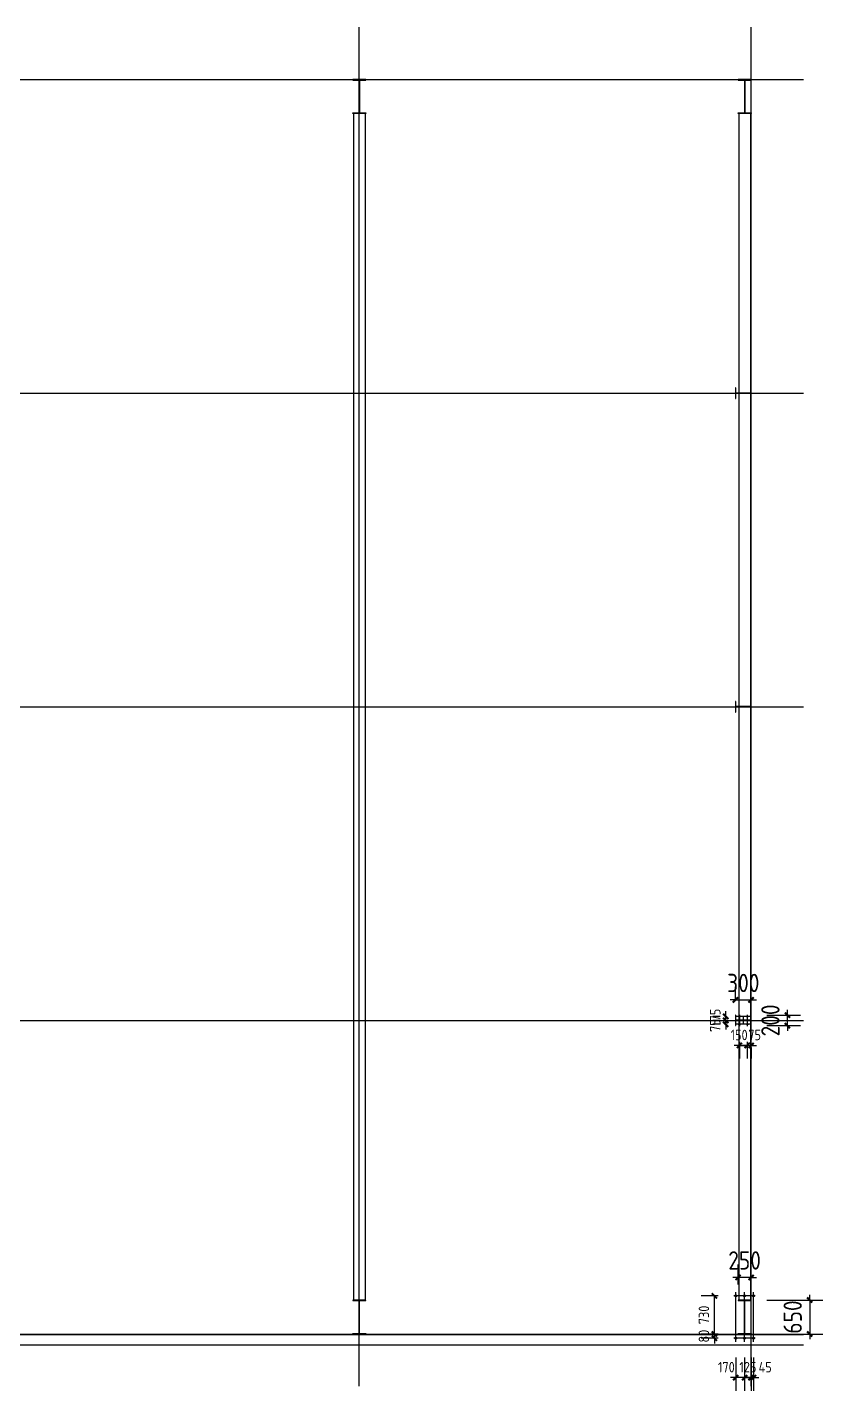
# Model space of a CAD drawing. Extents: x 411778 to 673094, y -11605 to 324395.
# Drawn here: x 616306 to 631533, y 34038 to 60122 of the extents above; entities that cross this region are included whole.
import ezdxf

# ---------------------------------------------------------------- set-up
doc = ezdxf.new("R2010")
doc.units = 0
doc.header["$LTSCALE"] = 1000
doc.header["$MEASUREMENT"] = 0
doc.layers.add('DOTE', color=1, linetype='Continuous')
doc.styles.get("Standard").update_dxf_attribs({"font": 'gbenor.shx', "bigfont": 'gbcbig.shx'})
doc.dimstyles.get("Standard").update_dxf_attribs({"dimscale": 100, "dimtxt": 3.5, "dimasz": 1, "dimexe": 2.5, "dimexo": 3, "dimgap": 1.5, "dimtad": 1, "dimdec": 0, "dimzin": 0, "dimdsep": 46, "dimtxsty": 'Standard', "dimblk": 'ARCHTICK', "dimcen": 0.09, "dimadec": 0, "dimazin": 0, "dimtfac": 1, "dimtdec": 0, "dimtix": 1, "dimtmove": 2, "dimatfit": 3, "dimfxl": 1, "dimtolj": 1, "dimtzin": 0, "dimarcsym": 0})

# ---------------------------------------------------------------- blocks, each defined once
blk = doc.blocks.new('_ArchTick')
at = {"color": 0, "linetype": 'ByBlock', "const_width": 0.4}
blk.add_lwpolyline([(-0.5, -0.5), (0.5, 0.5)], dxfattribs=at)
blk = doc.blocks.new('*D182')
at = {"color": 0, "lineweight": -2}
for p, q in [((630162.5, 34672.5), (630162.5, 34037.5)), ((630207.5, 34672.5), (630207.5, 34037.5)), ((630162.5, 34287.5), (630062.5, 34287.5)), ((630207.5, 34287.5), (630162.5, 34287.5)), ((630207.5, 34287.5), (630307.5, 34287.5))]:
    blk.add_line(p, q, dxfattribs=at)
at = {"layer": 'Defpoints', "color": 0}
for p in [(630162.5, 34972.5), (630207.5, 34972.5), (630162.5, 34287.5)]:
    blk.add_point(p, dxfattribs=at)
at = {"color": 0, "lineweight": -2, "xscale": 100, "yscale": 100, "zscale": 100}
blk.add_blockref('_ArchTick', (630162.5, 34287.5), dxfattribs=at)
at = {"color": 0, "lineweight": -2, "xscale": 100, "yscale": 100, "zscale": 100, "rotation": 180}
blk.add_blockref('_ArchTick', (630207.5, 34287.5), dxfattribs=at)
at = {"color": 0, "insert": (630430.5, 34487.5), "char_height": 200, "attachment_point": 5}
blk.add_mtext('\\A1;45', dxfattribs=at)
blk = doc.blocks.new('*D183')
at = {"color": 0, "lineweight": -2}
for p, q in [((630037.5, 34672.5), (630037.5, 34037.5)), ((630162.5, 34672.5), (630162.5, 34037.5)), ((630037.5, 34287.5), (629937.5, 34287.5)), ((630162.5, 34287.5), (630037.5, 34287.5)), ((630162.5, 34287.5), (630262.5, 34287.5))]:
    blk.add_line(p, q, dxfattribs=at)
at = {"layer": 'Defpoints', "color": 0}
for p in [(630037.5, 34972.5), (630162.5, 34972.5), (630037.5, 34287.5)]:
    blk.add_point(p, dxfattribs=at)
at = {"color": 0, "lineweight": -2, "xscale": 100, "yscale": 100, "zscale": 100}
blk.add_blockref('_ArchTick', (630037.5, 34287.5), dxfattribs=at)
at = {"color": 0, "lineweight": -2, "xscale": 100, "yscale": 100, "zscale": 100, "rotation": 180}
blk.add_blockref('_ArchTick', (630162.5, 34287.5), dxfattribs=at)
at = {"color": 0, "insert": (630100, 34487.5), "char_height": 200, "attachment_point": 5}
blk.add_mtext('\\A1;125', dxfattribs=at)
blk = doc.blocks.new('*D184')
at = {"color": 0, "lineweight": -2}
for p, q in [((629867.5, 34672.5), (629867.5, 34037.5)), ((630037.5, 34672.5), (630037.5, 34037.5)), ((629867.5, 34287.5), (629767.5, 34287.5)), ((630037.5, 34287.5), (629867.5, 34287.5)), ((630037.5, 34287.5), (630137.5, 34287.5))]:
    blk.add_line(p, q, dxfattribs=at)
at = {"layer": 'Defpoints', "color": 0}
for p in [(629867.5, 34972.5), (630037.5, 34972.5), (629867.5, 34287.5)]:
    blk.add_point(p, dxfattribs=at)
at = {"color": 0, "lineweight": -2, "xscale": 100, "yscale": 100, "zscale": 100}
blk.add_blockref('_ArchTick', (629867.5, 34287.5), dxfattribs=at)
at = {"color": 0, "lineweight": -2, "xscale": 100, "yscale": 100, "zscale": 100, "rotation": 180}
blk.add_blockref('_ArchTick', (630037.5, 34287.5), dxfattribs=at)
at = {"color": 0, "insert": (629688.5, 34487.5), "char_height": 200, "attachment_point": 5}
blk.add_mtext('\\A1;170', dxfattribs=at)
blk = doc.blocks.new('*D185')
at = {"color": 0, "lineweight": -2}
for p, q in [((629458.5, 35122.5), (629458.5, 35222.5)), ((629532.5, 35122.5), (629208.5, 35122.5)), ((629532.5, 35042.5), (629208.5, 35042.5)), ((629458.5, 35042.5), (629458.5, 35122.5)), ((629458.5, 35042.5), (629458.5, 34942.5))]:
    blk.add_line(p, q, dxfattribs=at)
at = {"layer": 'Defpoints', "color": 0}
for p in [(629458.5, 35122.5), (629832.5, 35122.5), (629832.5, 35042.5)]:
    blk.add_point(p, dxfattribs=at)
at = {"color": 0, "lineweight": -2, "xscale": 100, "yscale": 100, "zscale": 100}
for p, rotation in [((629458.5, 35122.5), 270), ((629458.5, 35042.5), 90)]:
    blk.add_blockref('_ArchTick', p, dxfattribs=dict(at, rotation=rotation))
at = {"color": 0, "insert": (629258.5, 35082.5), "char_height": 200, "attachment_point": 5, "rotation": 90}
blk.add_mtext('\\A1;80', dxfattribs=at)
blk = doc.blocks.new('*D186')
at = {"color": 0, "lineweight": -2}
for p, q in [((629532.5, 35852.5), (629208.5, 35852.5)), ((629458.5, 35122.5), (629458.5, 35852.5)), ((629532.5, 35122.5), (629208.5, 35122.5))]:
    blk.add_line(p, q, dxfattribs=at)
at = {"layer": 'Defpoints', "color": 0}
for p in [(629458.5, 35852.5), (629832.5, 35852.5), (629832.5, 35122.5)]:
    blk.add_point(p, dxfattribs=at)
at = {"color": 0, "lineweight": -2, "xscale": 100, "yscale": 100, "zscale": 100}
for p, rotation in [((629458.5, 35852.5), 90), ((629458.5, 35122.5), 270)]:
    blk.add_blockref('_ArchTick', p, dxfattribs=dict(at, rotation=rotation))
at = {"color": 0, "insert": (629258.5, 35487.5), "char_height": 200, "attachment_point": 5, "rotation": 90}
blk.add_mtext('\\A1;730', dxfattribs=at)
blk = doc.blocks.new('*D187')
at = {"color": 0, "lineweight": -2}
for p, q in [((629937.5, 40714.5), (629937.5, 40393.5)), ((630087.5, 40714.5), (630087.5, 40393.5)), ((629937.5, 40643.5), (629837.5, 40643.5)), ((629937.5, 40643.5), (630087.5, 40643.5)), ((630087.5, 40643.5), (630187.5, 40643.5))]:
    blk.add_line(p, q, dxfattribs=at)
at = {"layer": 'Defpoints', "color": 0}
for p in [(629937.5, 41014.5), (630087.5, 41014.5), (630087.5, 40643.5)]:
    blk.add_point(p, dxfattribs=at)
at = {"color": 0, "lineweight": -2, "xscale": 100, "yscale": 100, "zscale": 100}
blk.add_blockref('_ArchTick', (629937.5, 40643.5), dxfattribs=at)
at = {"color": 0, "lineweight": -2, "xscale": 100, "yscale": 100, "zscale": 100, "rotation": 180}
blk.add_blockref('_ArchTick', (630087.5, 40643.5), dxfattribs=at)
at = {"color": 0, "insert": (629932.5, 40843.5), "char_height": 200, "attachment_point": 5}
blk.add_mtext('\\A1;150', dxfattribs=at)
blk = doc.blocks.new('*D188')
at = {"color": 0, "lineweight": -2}
for p, q in [((630087.5, 40714.5), (630087.5, 40393.5)), ((630087.5, 40643.5), (629987.5, 40643.5)), ((630087.5, 40643.5), (630162.5, 40643.5)), ((630162.5, 40643.5), (630262.5, 40643.5)), ((630162.5, 40607), (630162.5, 40393.5))]:
    blk.add_line(p, q, dxfattribs=at)
at = {"layer": 'Defpoints', "color": 0}
for p in [(630087.5, 41014.5), (630162.5, 40907), (630162.5, 40643.5)]:
    blk.add_point(p, dxfattribs=at)
at = {"color": 0, "lineweight": -2, "xscale": 100, "yscale": 100, "zscale": 100}
blk.add_blockref('_ArchTick', (630087.5, 40643.5), dxfattribs=at)
at = {"color": 0, "lineweight": -2, "xscale": 100, "yscale": 100, "zscale": 100, "rotation": 180}
blk.add_blockref('_ArchTick', (630162.5, 40643.5), dxfattribs=at)
at = {"color": 0, "insert": (630230, 40843.5), "char_height": 200, "attachment_point": 5}
blk.add_mtext('\\A1;75', dxfattribs=at)
blk = doc.blocks.new('*D189')
at = {"color": 0, "lineweight": -2}
for p, q in [((629676, 41122.5), (629676, 41222.5)), ((629572.5, 41122.5), (629426, 41122.5)), ((629572.5, 41047.5), (629426, 41047.5)), ((629676, 41047.5), (629676, 41122.5)), ((629676, 41047.5), (629676, 40947.5))]:
    blk.add_line(p, q, dxfattribs=at)
at = {"layer": 'Defpoints', "color": 0}
for p in [(629676, 41122.5), (629872.5, 41122.5), (629872.5, 41047.5)]:
    blk.add_point(p, dxfattribs=at)
at = {"color": 0, "lineweight": -2, "xscale": 100, "yscale": 100, "zscale": 100}
for p, rotation in [((629676, 41122.5), 270), ((629676, 41047.5), 90)]:
    blk.add_blockref('_ArchTick', p, dxfattribs=dict(at, rotation=rotation))
at = {"color": 0, "insert": (629476, 41023.5), "char_height": 200, "attachment_point": 5, "rotation": 90}
blk.add_mtext('\\A1;75', dxfattribs=at)
blk = doc.blocks.new('*D190')
at = {"color": 0, "lineweight": -2}
for p, q in [((629676, 41197.5), (629676, 41297.5)), ((629572.5, 41197.5), (629426, 41197.5)), ((629572.5, 41122.5), (629426, 41122.5)), ((629676, 41122.5), (629676, 41197.5)), ((629676, 41122.5), (629676, 41022.5))]:
    blk.add_line(p, q, dxfattribs=at)
at = {"layer": 'Defpoints', "color": 0}
for p in [(629676, 41197.5), (629872.5, 41197.5), (629872.5, 41122.5)]:
    blk.add_point(p, dxfattribs=at)
at = {"color": 0, "lineweight": -2, "xscale": 100, "yscale": 100, "zscale": 100}
for p, rotation in [((629676, 41197.5), 270), ((629676, 41122.5), 90)]:
    blk.add_blockref('_ArchTick', p, dxfattribs=dict(at, rotation=rotation))
at = {"color": 0, "insert": (629476, 41223.5), "char_height": 200, "attachment_point": 5, "rotation": 90}
blk.add_mtext('\\A1;75', dxfattribs=at)
blk = doc.blocks.new('*D3636')
at = {"color": 0, "lineweight": -2}
for p, q in [((630462.5, 41222.5), (631106.5, 41222.5)), ((630856.5, 41222.5), (630856.5, 41322.5)), ((630856.5, 41022.5), (630856.5, 41222.5)), ((630462.5, 41022.5), (631106.5, 41022.5)), ((630856.5, 41022.5), (630856.5, 40922.5))]:
    blk.add_line(p, q, dxfattribs=at)
at = {"layer": 'Defpoints', "color": 0}
for p in [(630162.5, 41222.5), (630856.5, 41222.5), (630162.5, 41022.5)]:
    blk.add_point(p, dxfattribs=at)
at = {"color": 0, "lineweight": -2, "xscale": 100, "yscale": 100, "zscale": 100}
for p, rotation in [((630856.5, 41222.5), 270), ((630856.5, 41022.5), 90)]:
    blk.add_blockref('_ArchTick', p, dxfattribs=dict(at, rotation=rotation))
at = {"color": 0, "insert": (630531.5, 41122.5), "char_height": 350, "attachment_point": 5, "rotation": 90}
blk.add_mtext('\\A1;200', dxfattribs=at)
blk = doc.blocks.new('*D3637')
at = {"color": 0, "lineweight": -2}
for p, q in [((629862.5, 41522.5), (629862.5, 41763.5)), ((630162.5, 41522.5), (630162.5, 41763.5)), ((629862.5, 41513.5), (629762.5, 41513.5)), ((629862.5, 41513.5), (630162.5, 41513.5)), ((630162.5, 41513.5), (630262.5, 41513.5))]:
    blk.add_line(p, q, dxfattribs=at)
at = {"layer": 'Defpoints', "color": 0}
for p in [(630162.5, 41513.5), (629862.5, 41222.5), (630162.5, 41222.5)]:
    blk.add_point(p, dxfattribs=at)
at = {"color": 0, "lineweight": -2, "xscale": 100, "yscale": 100, "zscale": 100}
blk.add_blockref('_ArchTick', (629862.5, 41513.5), dxfattribs=at)
at = {"color": 0, "lineweight": -2, "xscale": 100, "yscale": 100, "zscale": 100, "rotation": 180}
blk.add_blockref('_ArchTick', (630162.5, 41513.5), dxfattribs=at)
at = {"color": 0, "insert": (630012.5, 41838.5), "char_height": 350, "attachment_point": 5}
blk.add_mtext('\\A1;300', dxfattribs=at)
blk = doc.blocks.new('*D3638')
at = {"color": 0, "lineweight": -2}
for p, q in [((630462.5, 35772.5), (631533, 35772.5)), ((631283, 35772.5), (631283, 35872.5)), ((631283, 35772.5), (631283, 35122.5)), ((630462.5, 35122.5), (631533, 35122.5)), ((631283, 35122.5), (631283, 35022.5))]:
    blk.add_line(p, q, dxfattribs=at)
at = {"layer": 'Defpoints', "color": 0}
for p in [(630162.5, 35772.5), (630162.5, 35122.5), (631283, 35122.5)]:
    blk.add_point(p, dxfattribs=at)
at = {"color": 0, "lineweight": -2, "xscale": 100, "yscale": 100, "zscale": 100}
for p, rotation in [((631283, 35772.5), 270), ((631283, 35122.5), 90)]:
    blk.add_blockref('_ArchTick', p, dxfattribs=dict(at, rotation=rotation))
at = {"color": 0, "insert": (630958, 35447.5), "char_height": 350, "attachment_point": 5, "rotation": 90}
blk.add_mtext('\\A1;650', dxfattribs=at)
blk = doc.blocks.new('*D3639')
at = {"color": 0, "lineweight": -2}
for p, q in [((629912.5, 36072.5), (629912.5, 36455.5)), ((630162.5, 36072.5), (630162.5, 36455.5)), ((629912.5, 36205.5), (629812.5, 36205.5)), ((630162.5, 36205.5), (629912.5, 36205.5)), ((630162.5, 36205.5), (630262.5, 36205.5))]:
    blk.add_line(p, q, dxfattribs=at)
at = {"layer": 'Defpoints', "color": 0}
for p in [(629912.5, 36205.5), (629912.5, 35772.5), (630162.5, 35772.5)]:
    blk.add_point(p, dxfattribs=at)
at = {"color": 0, "lineweight": -2, "xscale": 100, "yscale": 100, "zscale": 100}
blk.add_blockref('_ArchTick', (629912.5, 36205.5), dxfattribs=at)
at = {"color": 0, "lineweight": -2, "xscale": 100, "yscale": 100, "zscale": 100, "rotation": 180}
blk.add_blockref('_ArchTick', (630162.5, 36205.5), dxfattribs=at)
at = {"color": 0, "insert": (630037.5, 36530.5), "char_height": 350, "attachment_point": 5}
blk.add_mtext('\\A1;250', dxfattribs=at)

msp = doc.modelspace()

# ---------------------------------------------------------------- linework, layer by layer
at = {"color": 4}
for p, q in [((622787.5, 59122.5), (622537.5, 59122.5)), ((622537.5, 59122.5), (622537.5, 59112.5)), ((622537.5, 59112.5), (622787.5, 59112.5)), ((622659.5, 59112.5), (622659.5, 58482.5)), ((622665.5, 59112.5), (622665.5, 58482.5)), ((622787.5, 59112.5), (622787.5, 59122.5)), ((630162.5, 59122.5), (629912.5, 59122.5)), ((629912.5, 59122.5), (629912.5, 59112.5)), ((629912.5, 59112.5), (630162.5, 59112.5)), ((630034.5, 59112.5), (630034.5, 58482.5)), ((630040.5, 59112.5), (630040.5, 58482.5)), ((630162.5, 59112.5), (630162.5, 59122.5)), ((622537.5, 58472.5), (622537.5, 58482.5)), ((622537.5, 58482.5), (622787.5, 58482.5)), ((622787.5, 58472.5), (622537.5, 58472.5)), ((622552.5, 58472.5), (622552.5, 35772.5)), ((622772.5, 58472.5), (622772.5, 35772.5)), ((622787.5, 58482.5), (622787.5, 58472.5)), ((629912.5, 58472.5), (629912.5, 58482.5)), ((629912.5, 58482.5), (630162.5, 58482.5)), ((630162.5, 58472.5), (629912.5, 58472.5)), ((629927.5, 58472.5), (629927.5, 35772.5)), ((630147.5, 58472.5), (630147.5, 35772.5)), ((630162.5, 58482.5), (630162.5, 58472.5)), ((629862.5, 53222.5), (629862.5, 53022.5)), ((629872.5, 53222.5), (629862.5, 53222.5)), ((629872.5, 53022.5), (629872.5, 53222.5)), ((630162.5, 53222.5), (630152.5, 53222.5)), ((630152.5, 53222.5), (630152.5, 53022.5)), ((630162.5, 53022.5), (630162.5, 53222.5)), ((629862.5, 53022.5), (629872.5, 53022.5)), ((630152.5, 53125.5), (629872.5, 53125.5)), ((630152.5, 53119.5), (629872.5, 53119.5)), ((630152.5, 53022.5), (630162.5, 53022.5)), ((629862.5, 47222.5), (629862.5, 47022.5)), ((629872.5, 47222.5), (629862.5, 47222.5)), ((629872.5, 47022.5), (629872.5, 47222.5)), ((630162.5, 47222.5), (630152.5, 47222.5)), ((630152.5, 47222.5), (630152.5, 47022.5)), ((630162.5, 47022.5), (630162.5, 47222.5)), ((629862.5, 47022.5), (629872.5, 47022.5)), ((630152.5, 47125.5), (629872.5, 47125.5)), ((630152.5, 47119.5), (629872.5, 47119.5)), ((630152.5, 47022.5), (630162.5, 47022.5)), ((629862.5, 41222.5), (629862.5, 41022.5)), ((629872.5, 41222.5), (629862.5, 41222.5)), ((629872.5, 41022.5), (629872.5, 41222.5)), ((630162.5, 41222.5), (630152.5, 41222.5)), ((630152.5, 41222.5), (630152.5, 41022.5)), ((630162.5, 41022.5), (630162.5, 41222.5)), ((629862.5, 41022.5), (629872.5, 41022.5)), ((630152.5, 41125.5), (629872.5, 41125.5)), ((630152.5, 41122.5), (629872.5, 41122.5)), ((630152.5, 41119.5), (629872.5, 41119.5)), ((630152.5, 41022.5), (630162.5, 41022.5)), ((622787.5, 35772.5), (622537.5, 35772.5)), ((622537.5, 35772.5), (622537.5, 35762.5)), ((622537.5, 35762.5), (622787.5, 35762.5)), ((622659.5, 35132.5), (622659.5, 35762.5)), ((622665.5, 35132.5), (622665.5, 35762.5)), ((622787.5, 35762.5), (622787.5, 35772.5)), ((630162.5, 35772.5), (629912.5, 35772.5)), ((629912.5, 35772.5), (629912.5, 35762.5)), ((629912.5, 35762.5), (630162.5, 35762.5)), ((630034.5, 35132.5), (630034.5, 35762.5)), ((630040.5, 35132.5), (630040.5, 35762.5)), ((630162.5, 35762.5), (630162.5, 35772.5)), ((622537.5, 35122.5), (622537.5, 35132.5)), ((622537.5, 35132.5), (622787.5, 35132.5)), ((622787.5, 35122.5), (622537.5, 35122.5)), ((622787.5, 35132.5), (622787.5, 35122.5)), ((629912.5, 35122.5), (629912.5, 35132.5)), ((629912.5, 35132.5), (630162.5, 35132.5)), ((630162.5, 35122.5), (629912.5, 35122.5)), ((630162.5, 35132.5), (630162.5, 35122.5))]:
    msp.add_line(p, q, dxfattribs=at)
at = {"color": 1}
for p, q in [((622662.5, 59112.5), (622662.5, 58482.5)), ((630037.5, 59112.5), (630037.5, 58482.5)), ((622662.5, 35132.5), (622662.5, 35762.5)), ((630037.5, 35132.5), (630037.5, 35762.5))]:
    msp.add_line(p, q, dxfattribs=at)
at = {"color": 2}
for p, q in [((629937.5, 41230.5), (629937.5, 41014.5)), ((630087.5, 41230.5), (630087.5, 41014.5))]:
    msp.add_line(p, q, dxfattribs=at)
for p, q in [((630152.5, 41197.5), (629872.5, 41197.5)), ((630152.5, 41047.5), (629872.5, 41047.5)), ((630012.5, 41197.5), (630012.5, 41047.5)), ((630242.5, 35852.5), (629832.5, 35852.5)), ((629867.5, 34972.5), (629867.5, 35922.5)), ((630037.5, 35772.5), (630037.5, 35922.5)), ((630207.5, 34972.5), (630207.5, 35922.5)), ((630242.5, 35042.5), (629832.5, 35042.5)), ((630037.5, 34972.5), (630037.5, 35122.5))]:
    msp.add_line(p, q)
for centre, radius in [((629937.5, 41197.5), 13), ((629937.5, 41047.5), 13), ((630087.5, 41197.5), 13), ((630087.5, 41047.5), 13), ((629867.5, 35852.5), 19), ((630037.5, 35852.5), 19), ((630207.5, 35852.5), 19), ((629867.5, 35042.5), 19), ((630037.5, 35042.5), 19), ((630207.5, 35042.5), 19)]:
    msp.add_circle(centre, radius, dxfattribs=at)
at = {"layer": 'DOTE'}
for p, q in [((622662.5, 34122.5), (622662.5, 60122.5)), ((630162.5, 34122.5), (630162.5, 60122.5)), ((539162.5, 59122.5), (631162.5, 59122.5)), ((539162.5, 53122.5), (631162.5, 53122.5)), ((539162.5, 47122.5), (631162.5, 47122.5)), ((539162.5, 41122.5), (631162.5, 41122.5)), ((539162.5, 35122.5), (631162.5, 35122.5))]:
    msp.add_line(p, q, dxfattribs=at)
at = {"layer": 'DOTE', "color": 0}
for p, q in [((540162.5, 35112.5), (631162.5, 35112.5)), ((540162.5, 34912.5), (631162.5, 34912.5))]:
    msp.add_line(p, q, dxfattribs=at)

# ---------------------------------------------------------------- dimensions: what is measured, and where the dimension line sits
dim = msp.add_linear_dim(base=(630162.5, 41513.5), p1=(629862.5, 41222.5), p2=(630162.5, 41222.5), dimstyle='Standard')
dim.commit()
dim.dimension.update_dxf_attribs({"geometry": '*D3637', "text_midpoint": (630012.5, 41838.5)})
for p1, p2, distance, picture, middle in [((630162.5, 41022.5), (630162.5, 41222.5), -694, '*D3636', (630531.5, 41122.5)), ((630162.5, 35772.5), (629912.5, 35772.5), -433, '*D3639', (630037.5, 36530.5))]:
    dim = msp.add_aligned_dim(p1=p1, p2=p2, distance=distance, dimstyle='Standard')
    dim.commit()
    dim.dimension.update_dxf_attribs({"geometry": picture, "text_midpoint": middle})
for base, p1, p2, picture, middle in [((629676, 41197.5), (629872.5, 41122.5), (629872.5, 41197.5), '*D190', (629476, 41223.5)), ((629676, 41122.5), (629872.5, 41047.5), (629872.5, 41122.5), '*D189', (629476, 41023.5))]:
    dim = msp.add_linear_dim(base=base, p1=p1, p2=p2, angle=90, dimstyle='Standard', override={"dimtxt": 2, "dimgap": 1})
    dim.commit()
    dim.dimension.update_dxf_attribs({"geometry": picture, "text_midpoint": middle, "dimtype": 160})
for base, p1, p2, picture, middle in [((630087.5, 40643.5), (629937.5, 41014.5), (630087.5, 41014.5), '*D187', (629932.5, 40843.5)), ((630162.5, 40643.5), (630087.5, 41014.5), (630162.5, 40907), '*D188', (630230, 40843.5)), ((629867.5, 34287.5), (630037.5, 34972.5), (629867.5, 34972.5), '*D184', (629688.5, 34487.5)), ((630162.5, 34287.5), (630207.5, 34972.5), (630162.5, 34972.5), '*D182', (630430.5, 34487.5))]:
    dim = msp.add_linear_dim(base=base, p1=p1, p2=p2, dimstyle='Standard', override={"dimtxt": 2, "dimgap": 1})
    dim.commit()
    dim.dimension.update_dxf_attribs({"geometry": picture, "text_midpoint": middle, "dimtype": 160})
for base, p1, p2, picture, middle in [((629458.5, 35852.5), (629832.5, 35122.5), (629832.5, 35852.5), '*D186', (629258.5, 35487.5)), ((629458.5, 35122.5), (629832.5, 35042.5), (629832.5, 35122.5), '*D185', (629258.5, 35082.5))]:
    dim = msp.add_linear_dim(base=base, p1=p1, p2=p2, angle=90, dimstyle='Standard', override={"dimtxt": 2, "dimgap": 1})
    dim.commit()
    dim.dimension.update_dxf_attribs({"geometry": picture, "text_midpoint": middle})
dim = msp.add_linear_dim(base=(631283, 35122.5), p1=(630162.5, 35772.5), p2=(630162.5, 35122.5), angle=90, dimstyle='Standard')
dim.commit()
dim.dimension.update_dxf_attribs({"geometry": '*D3638', "text_midpoint": (630958, 35447.5)})
dim = msp.add_linear_dim(base=(630037.5, 34287.5), p1=(630162.5, 34972.5), p2=(630037.5, 34972.5), dimstyle='Standard', override={"dimtxt": 2, "dimgap": 1})
dim.commit()
dim.dimension.update_dxf_attribs({"geometry": '*D183', "text_midpoint": (630100, 34487.5)})

doc.saveas('drawing.dxf')
